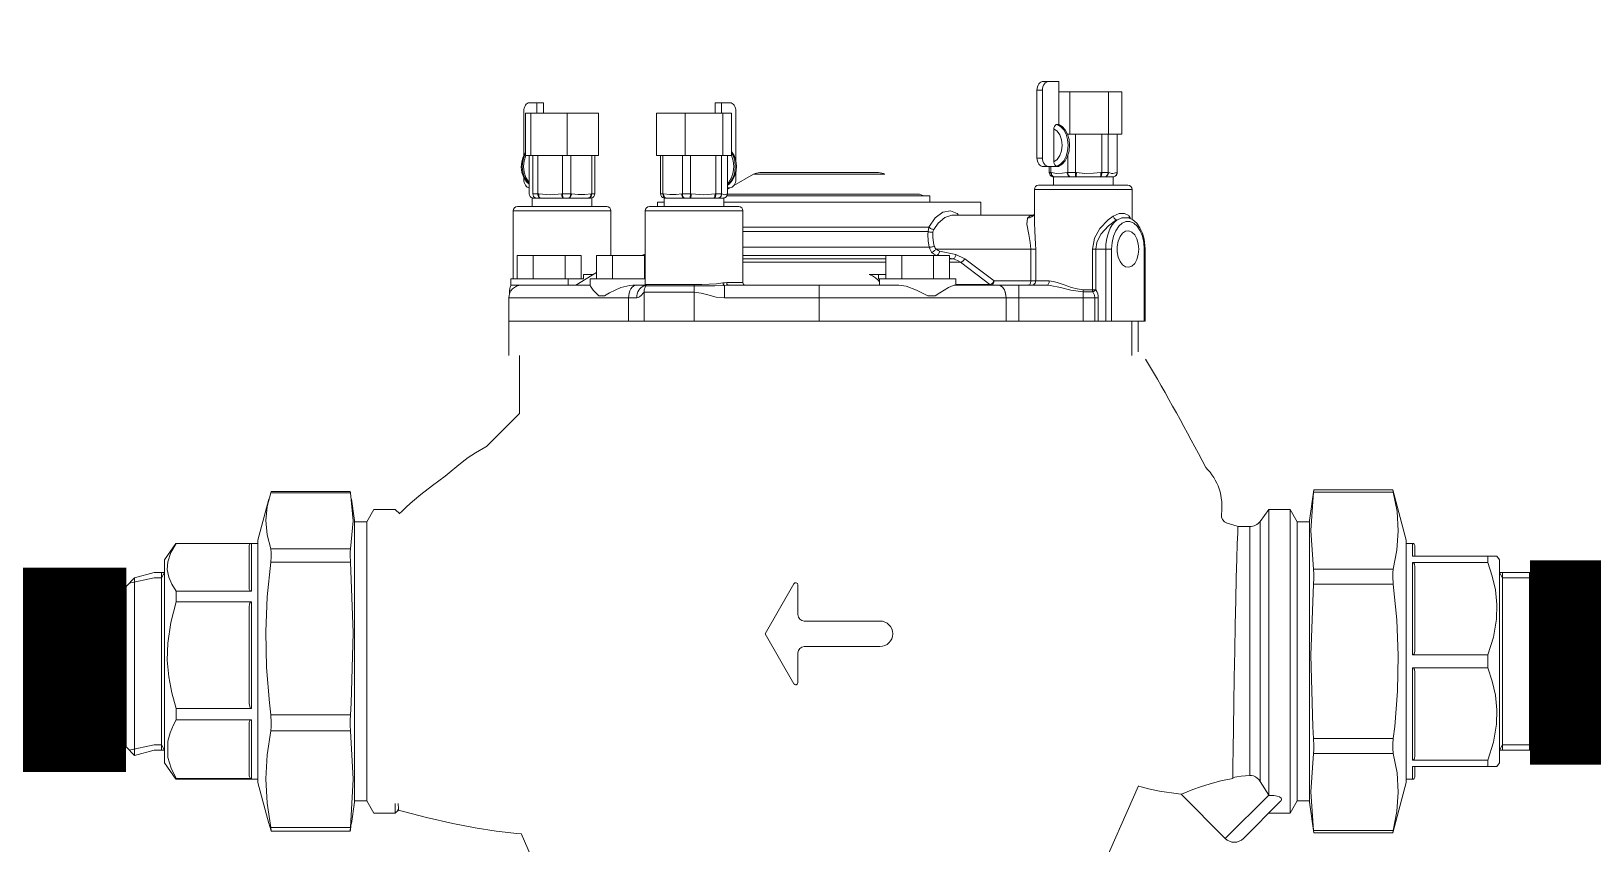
# Model space of a CAD drawing. Extents: x -6531732 to 89637, y -8915 to 32458.
# Drawn here: x 31211 to 31784, y 22751 to 23049 of the extents above; entities that cross this region are included whole.
import ezdxf

# ---------------------------------------------------------------- set-up
doc = ezdxf.new("R2010")
doc.units = 0
doc.linetypes.add('DASHED', pattern=[0.75, 0.5, -0.25])
doc.layers.add('SAN-MC-HIDRANT', color=1, linetype='HE_LINE', lineweight=25)
doc.layers.add('SAN-MC-VALVE', color=7, linetype='Continuous', lineweight=5)
doc.layers.add('SAN-MC-TEXT', color=7, linetype='Continuous')
doc.styles.get("Standard").update_dxf_attribs({"font": 'arial.ttf'})
doc.linetypes.add('HE_LINE', pattern='A,300,-250,["HE",Standard,S=0.5,R=0,X=-100.5,Y=-30.5],-100', length=650)
doc.dimstyles.get("Standard").update_dxf_attribs({"dimtxt": 0.18, "dimasz": 0.18, "dimexe": 0.18, "dimexo": 0.0625, "dimgap": 0.09, "dimtad": 0, "dimtih": 1, "dimtoh": 1, "dimdec": 4, "dimzin": 0, "dimdsep": 46, "dimtxsty": 'Standard', "dimcen": 0.09, "dimadec": 0, "dimazin": 0, "dimtfac": 1, "dimtdec": 4, "dimtofl": 0, "dimtmove": 0, "dimatfit": 3, "dimfxl": 1, "dimtolj": 1, "dimtzin": 0, "dimarcsym": 0})

# ---------------------------------------------------------------- blocks, each defined once
blk = doc.blocks.new('Debitmetru')
at = {"layer": 'SAN-MC-VALVE', "linetype": 'Continuous', "lineweight": 5}
for p, q in [((142219.96, -92687.88), (142219.96, -92662.92)), ((142221.96, -92662.92), (142219.96, -92662.92)), ((142221.96, -92662.92), (142221.96, -92687.88)), ((142222.35, -92659.8), (142224.35, -92659.8)), ((142224.35, -92659.8), (142227.94, -92659.8)), ((142227.94, -92659.8), (142227.94, -92675.56)), ((142227.94, -92663.59), (142231.99, -92663.59)), ((142231.99, -92663.59), (142246.19, -92663.59)), ((142231.99, -92663.59), (142231.99, -92679.19)), ((142246.19, -92663.59), (142246.19, -92679.19)), ((142246.19, -92663.59), (142251.13, -92663.59)), ((142251.13, -92663.59), (142251.13, -92679.19)), ((142031.77, -92670.72), (142031.77, -92687)), ((142033.68, -92667.6), (142036.55, -92667.6)), ((142039.01, -92667.6), (142036.55, -92667.6)), ((142036.55, -92667.6), (142036.55, -92671.39)), ((142039.01, -92671.39), (142039.01, -92667.6)), ((142104.21, -92667.6), (142101.93, -92667.6)), ((142101.93, -92667.6), (142101.93, -92671.39)), ((142107.41, -92667.6), (142104.21, -92667.6)), ((142104.21, -92671.39), (142104.21, -92667.6)), ((142109.53, -92689.19), (142109.53, -92670.72)), ((142032.43, -92671.39), (142032.43, -92686.99)), ((142032.43, -92671.39), (142034.38, -92671.39)), ((142034.38, -92671.39), (142047.72, -92671.39)), ((142034.38, -92671.39), (142034.38, -92686.99)), ((142047.72, -92671.39), (142059.11, -92671.39)), ((142047.72, -92671.39), (142047.72, -92686.99)), ((142059.11, -92671.39), (142059.11, -92686.99)), ((142080.4, -92671.39), (142080.4, -92686.99)), ((142080.4, -92671.39), (142090.94, -92671.39)), ((142090.94, -92671.39), (142104.72, -92671.39)), ((142090.94, -92671.39), (142090.94, -92686.99)), ((142104.72, -92671.39), (142104.72, -92686.99)), ((142104.72, -92671.39), (142107.96, -92671.39)), ((142107.96, -92671.39), (142107.96, -92686.99)), ((142227.94, -92675.56), (142227.34, -92675.56)), ((142226.14, -92689.24), (142226.14, -92677.16)), ((142231.23, -92679.19), (142231.99, -92679.19)), ((142231.99, -92679.19), (142246.19, -92679.19)), ((142234.11, -92693.23), (142234.11, -92679.19)), ((142243.73, -92679.19), (142243.73, -92693.23)), ((142246.05, -92693.23), (142246.05, -92679.19)), ((142246.19, -92679.19), (142251.13, -92679.19)), ((142249.4, -92679.19), (142249.4, -92693.23)), ((142032.43, -92686.99), (142034.38, -92686.99)), ((142033.73, -92701.03), (142033.73, -92686.99)), ((142034.38, -92686.99), (142047.72, -92686.99)), ((142035.06, -92686.99), (142035.06, -92701.03)), ((142036.91, -92701.03), (142036.91, -92686.99)), ((142045.95, -92686.99), (142045.95, -92701.03)), ((142047.72, -92686.99), (142059.11, -92686.99)), ((142048.95, -92701.03), (142048.95, -92686.99)), ((142056.67, -92686.99), (142056.67, -92701.03)), ((142057.81, -92701.03), (142057.81, -92686.99)), ((142080.4, -92686.99), (142090.94, -92686.99)), ((142081.89, -92686.99), (142081.89, -92701.03)), ((142082.77, -92701.03), (142082.77, -92686.99)), ((142089.92, -92686.99), (142089.92, -92701.03)), ((142090.94, -92686.99), (142104.72, -92686.99)), ((142092.86, -92701.03), (142092.86, -92686.99)), ((142102.21, -92686.99), (142102.21, -92701.03)), ((142104.27, -92701.03), (142104.27, -92686.99)), ((142104.72, -92686.99), (142107.96, -92686.99)), ((142106.47, -92686.99), (142106.47, -92701.03)), ((142219.96, -92687.88), (142221.96, -92687.88)), ((142231.27, -92687.11), (142231.27, -92693.23)), ((142116.02, -92693.85), (142108.82, -92698.01)), ((142109.53, -92695.68), (142109.53, -92692.89)), ((142116.02, -92693.85), (142164.22, -92693.85)), ((142118.36, -92693.23), (142161.88, -92693.23)), ((142224.35, -92691), (142222.35, -92691)), ((142224.35, -92691), (142227.94, -92691)), ((142224.48, -92691), (142224.48, -92693.23)), ((142224.48, -92693.23), (142225, -92693.23)), ((142225, -92693.23), (142225, -92691)), ((142225, -92693.23), (142225.21, -92693.23)), ((142227.34, -92690.84), (142227.94, -92690.84)), ((142227.94, -92690.84), (142227.94, -92691)), ((142231.06, -92693.23), (142231.27, -92693.23)), ((142231.27, -92693.23), (142234.11, -92693.23)), ((142234.11, -92693.23), (142234.43, -92693.23)), ((142243.41, -92693.23), (142243.73, -92693.23)), ((142243.73, -92693.23), (142246.05, -92693.23)), ((142246.05, -92693.23), (142246.16, -92693.23)), ((142249.29, -92693.23), (142249.4, -92693.23)), ((142031.77, -92695.07), (142031.77, -92695.68)), ((142033.68, -92698.8), (142033.73, -92698.8)), ((142107.41, -92698.8), (142106.47, -92698.8)), ((142107.46, -92698.8), (142106.47, -92699.37)), ((142219, -92699.47), (142219, -92710.5)), ((142254.88, -92699.47), (142219, -92699.47)), ((142220.56, -92697.91), (142253.32, -92697.91)), ((142226.02, -92694.79), (142226.02, -92697.91)), ((142226.05, -92694.79), (142226.4, -92694.79)), ((142226.4, -92694.79), (142232.26, -92694.79)), ((142232.26, -92694.79), (142234.16, -92694.79)), ((142234.16, -92694.79), (142243.14, -92694.79)), ((142243.14, -92694.79), (142244.7, -92694.79)), ((142244.7, -92694.79), (142247.86, -92694.79)), ((142247.86, -92697.91), (142247.86, -92694.79)), ((142254.88, -92710.45), (142254.88, -92699.47)), ((142033.73, -92701.03), (142033.78, -92701.03)), ((142034.85, -92702.59), (142036.56, -92702.59)), ((142034.85, -92702.59), (142034.85, -92705.71)), ((142035.01, -92701.03), (142035.06, -92701.03)), ((142035.06, -92701.03), (142036.91, -92701.03)), ((142036.56, -92702.59), (142037.8, -92702.59)), ((142036.91, -92701.03), (142037.21, -92701.03)), ((142037.8, -92702.59), (142046.24, -92702.59)), ((142045.65, -92701.03), (142045.95, -92701.03)), ((142045.95, -92701.03), (142048.95, -92701.03)), ((142046.24, -92702.59), (142048.25, -92702.59)), ((142048.25, -92702.59), (142055.45, -92702.59)), ((142048.95, -92701.03), (142049.21, -92701.03)), ((142055.45, -92702.59), (142056.22, -92702.59)), ((142056.41, -92701.03), (142056.67, -92701.03)), ((142056.67, -92701.03), (142057.81, -92701.03)), ((142056.69, -92705.71), (142056.69, -92702.59)), ((142080.84, -92704.15), (142083.26, -92704.15)), ((142080.84, -92704.15), (142080.84, -92705.71)), ((142081.89, -92701.03), (142082.77, -92701.03)), ((142082.77, -92701.03), (142083.01, -92701.03)), ((142083.26, -92702.59), (142083.26, -92705.71)), ((142083.48, -92702.59), (142084.08, -92702.59)), ((142084.08, -92702.59), (142090.74, -92702.59)), ((142089.68, -92701.03), (142089.92, -92701.03)), ((142089.92, -92701.03), (142092.86, -92701.03)), ((142090.74, -92702.59), (142092.72, -92702.59)), ((142092.72, -92702.59), (142101.44, -92702.59)), ((142092.86, -92701.03), (142093.18, -92701.03)), ((142101.44, -92702.59), (142102.82, -92702.59)), ((142101.89, -92701.03), (142102.21, -92701.03)), ((142102.21, -92701.03), (142104.27, -92701.03)), ((142102.82, -92702.59), (142105.1, -92702.59)), ((142104.27, -92701.03), (142104.34, -92701.03)), ((142105.1, -92705.71), (142105.1, -92702.59)), ((142105.1, -92704.15), (142199.4, -92704.15)), ((142106.19, -92701.18), (142176.91, -92701.18)), ((142106.2, -92701.81), (142180.68, -92701.81)), ((142106.39, -92701.03), (142106.47, -92701.03)), ((142180.68, -92704.15), (142180.68, -92701.81)), ((142199.4, -92708.83), (142199.4, -92704.15)), ((142063.71, -92707.27), (142027.83, -92707.27)), ((142027.83, -92707.27), (142027.83, -92732.23)), ((142029.39, -92705.71), (142062.15, -92705.71)), ((142063.71, -92723.65), (142063.71, -92707.27)), ((142112.12, -92707.27), (142076.24, -92707.27)), ((142076.24, -92707.27), (142076.24, -92734.19)), ((142077.8, -92705.71), (142110.56, -92705.71)), ((142112.12, -92733.63), (142112.12, -92707.27)), ((142218.87, -92708.83), (142189.08, -92708.83)), ((142112.12, -92713.25), (142180.33, -92713.25)), ((142112.12, -92714.85), (142180.05, -92714.85)), ((142180.05, -92714.85), (142180.33, -92713.25)), ((142112.12, -92720.61), (142180.42, -92720.61)), ((142182.94, -92721.31), (142217.68, -92721.31)), ((142184.24, -92722.08), (142190.24, -92723.35)), ((142219.49, -92721.31), (142217.68, -92721.31)), ((142217.68, -92733.01), (142217.68, -92721.31)), ((142219.49, -92721.31), (142219.49, -92733.01)), ((142240.37, -92736.22), (142240.37, -92721.31)), ((142241.59, -92721.31), (142240.37, -92721.31)), ((142241.59, -92721.31), (142241.59, -92736.22)), ((142241.59, -92721.31), (142245.16, -92721.31)), ((142245.16, -92747.83), (142245.16, -92721.31)), ((142247.34, -92721.31), (142245.16, -92721.31)), ((142247.34, -92747.83), (142247.34, -92721.31)), ((142259.3, -92747.83), (142259.3, -92721.31)), ((142259.6, -92721.31), (142259.3, -92721.31)), ((142259.6, -92747.83), (142259.6, -92721.31)), ((142029.35, -92723.65), (142029.35, -92732.23)), ((142029.35, -92723.65), (142035.21, -92723.65)), ((142035.21, -92723.65), (142046.91, -92723.65)), ((142035.21, -92723.65), (142035.21, -92732.23)), ((142046.91, -92723.65), (142046.91, -92732.23)), ((142046.91, -92723.65), (142052.77, -92723.65)), ((142052.77, -92723.65), (142052.77, -92732.23)), ((142058.43, -92723.65), (142064.28, -92723.65)), ((142058.43, -92723.65), (142058.43, -92732.23)), ((142064.28, -92723.65), (142064.28, -92732.23)), ((142064.28, -92723.65), (142075.99, -92723.65)), ((142074.88, -92723.62), (142074.71, -92723.65)), ((142074.88, -92723.62), (142076.24, -92723.62)), ((142075.99, -92723.65), (142075.99, -92732.23)), ((142075.99, -92723.65), (142076.24, -92723.65)), ((142112.12, -92723.62), (142183.15, -92723.62)), ((142112.12, -92724.89), (142164.51, -92724.89)), ((142112.12, -92726.17), (142164.51, -92726.17)), ((142164.51, -92723.65), (142170.36, -92723.65)), ((142164.51, -92723.65), (142164.51, -92732.23)), ((142170.36, -92723.65), (142170.36, -92732.23)), ((142170.36, -92723.65), (142182.07, -92723.65)), ((142182.07, -92723.65), (142187.93, -92723.65)), ((142182.07, -92723.65), (142182.07, -92732.23)), ((142183.29, -92723.65), (142183.15, -92723.62)), ((142187.93, -92723.65), (142187.93, -92732.23)), ((142189.14, -92724.89), (142187.93, -92724.63)), ((142187.93, -92724.89), (142189.14, -92724.89)), ((142187.93, -92726.17), (142191.97, -92726.17)), ((142190.24, -92723.35), (142193.45, -92724.85)), ((142193.45, -92724.85), (142204.2, -92733.01)), ((142048.02, -92732.23), (142027.02, -92732.23)), ((142027.02, -92732.23), (142027.02, -92734.57)), ((142048.02, -92734.57), (142048.02, -92732.23)), ((142053.69, -92732.23), (142048.02, -92732.23)), ((142058.43, -92729.85), (142050.88, -92734.57)), ((142053.69, -92730.67), (142057.12, -92730.67)), ((142053.69, -92732.23), (142053.69, -92730.67)), ((142075.99, -92732.23), (142056.1, -92732.23)), ((142056.1, -92732.23), (142056.1, -92734.75)), ((142106.17, -92733.63), (142112.12, -92733.63)), ((142158.43, -92730.67), (142161.83, -92730.67)), ((142164.51, -92730.67), (142161.83, -92730.67)), ((142161.83, -92730.67), (142161.83, -92732.23)), ((142162.18, -92732.23), (142161.83, -92732.23)), ((142190.26, -92732.23), (142162.18, -92732.23)), ((142162.18, -92732.23), (142162.18, -92734.57)), ((142190.26, -92734.57), (142190.26, -92732.23)), ((142204.2, -92733.01), (142217.68, -92733.01)), ((142217.68, -92733.01), (142219.49, -92733.01)), ((142219.49, -92733.01), (142224.49, -92733.01)), ((142026.24, -92739.25), (142070.16, -92739.25)), ((142026.24, -92739.25), (142026.24, -92747.83)), ((142030.92, -92734.57), (142027.02, -92734.57)), ((142030.92, -92734.57), (142056.17, -92734.57)), ((142059.32, -92738.47), (142061.38, -92738.47)), ((142073.17, -92739.25), (142070.16, -92739.25)), ((142070.16, -92739.25), (142070.16, -92747.83)), ((142071.76, -92734.57), (142073.04, -92734.57)), ((142073.04, -92734.57), (142076.24, -92734.57)), ((142075.85, -92737.15), (142075.85, -92747.83)), ((142094.18, -92737.15), (142075.85, -92737.15)), ((142094.18, -92734.77), (142076.49, -92734.77)), ((142076.62, -92734.3), (142094.18, -92734.3)), ((142094.18, -92734.77), (142094.18, -92734.3)), ((142094.18, -92737.15), (142094.18, -92734.77)), ((142094.18, -92737.15), (142094.18, -92747.83)), ((142105.35, -92739.25), (142105.35, -92734.67)), ((142140.12, -92739.25), (142105.35, -92739.25)), ((142106.8, -92734.57), (142140.12, -92734.57)), ((142140.12, -92734.57), (142169.21, -92734.57)), ((142140.12, -92734.57), (142140.12, -92739.25)), ((142140.12, -92739.25), (142208.62, -92739.25)), ((142140.12, -92739.25), (142140.12, -92747.83)), ((142179.92, -92738.47), (142182.62, -92738.47)), ((142189.6, -92734.57), (142205.8, -92734.57)), ((142190.26, -92734.33), (142202.71, -92734.33)), ((142205.8, -92734.57), (142213.35, -92734.57)), ((142205.8, -92734.57), (142205.8, -92734.57)), ((142213.35, -92739.25), (142208.62, -92739.25)), ((142208.62, -92739.25), (142208.62, -92747.83)), ((142208.62, -92747.83), (142208.62, -92739.25)), ((142213.35, -92734.57), (142223.41, -92734.57)), ((142213.35, -92739.25), (142213.35, -92734.57)), ((142236.94, -92739.25), (142213.35, -92739.25)), ((142213.35, -92739.25), (142213.35, -92747.83)), ((142236.94, -92736.22), (142240.37, -92736.22)), ((142236.94, -92736.98), (142236.94, -92736.22)), ((142236.94, -92739.25), (142236.94, -92736.98)), ((142240.41, -92736.98), (142236.94, -92736.98)), ((142241.17, -92739.25), (142236.94, -92739.25)), ((142236.94, -92739.25), (142236.94, -92747.83)), ((142241.59, -92736.22), (142240.37, -92736.22)), ((142241.17, -92747.83), (142241.17, -92739.25)), ((142242.44, -92739.25), (142241.17, -92739.25)), ((142242.44, -92739.25), (142242.44, -92747.83)), ((142026.24, -92747.83), (142026.24, -92760.31)), ((142026.24, -92747.83), (142070.16, -92747.83)), ((142026.24, -92747.83), (142070.16, -92747.83)), ((142070.16, -92747.83), (142075.85, -92747.83)), ((142075.85, -92747.83), (142070.16, -92747.83)), ((142075.85, -92747.83), (142094.18, -92747.83)), ((142094.18, -92747.83), (142075.85, -92747.83)), ((142094.18, -92747.83), (142140.12, -92747.83)), ((142140.12, -92747.83), (142094.18, -92747.83)), ((142140.12, -92747.83), (142206.77, -92747.83)), ((142140.12, -92747.83), (142208.62, -92747.83)), ((142206.77, -92747.83), (142215.9, -92747.83)), ((142215.9, -92747.83), (142236.09, -92747.83)), ((142236.09, -92747.83), (142236.94, -92747.83)), ((142241.17, -92747.83), (142236.94, -92747.83)), ((142242.44, -92747.83), (142241.17, -92747.83)), ((142242.44, -92747.83), (142245.16, -92747.83)), ((142245.16, -92747.83), (142247.34, -92747.83)), ((142247.34, -92747.83), (142259.3, -92747.83)), ((142254.8, -92747.83), (142254.8, -92760.31)), ((142257.12, -92747.83), (142257.12, -92759.05)), ((142259.3, -92747.83), (142259.6, -92747.83)), ((142030.14, -92760.31), (142030.14, -92781.72)), ((142030.14, -92781.72), (142018.03, -92793.83)), ((141938.22, -92813.15), (141934.2, -92828.17)), ((141968.21, -92810.72), (141938.96, -92810.72)), ((141968.12, -92810.29), (141939.14, -92810.29)), ((141969.7, -92820.95), (141968.6, -92813.15)), ((142321.49, -92809.64), (142319.9, -92820.95)), ((142350.64, -92810.48), (142321.39, -92810.48)), ((142350.46, -92809.64), (142321.48, -92809.64)), ((142355.4, -92828.17), (142350.44, -92809.64)), ((141976.79, -92816.86), (141974.18, -92821.37)), ((141984.59, -92816.86), (141976.79, -92816.86)), ((141986.3, -92818.47), (141984.59, -92816.86)), ((142305.01, -92816.86), (142301.77, -92821.27)), ((142305.01, -92921.85), (142305.01, -92816.86)), ((142312.81, -92816.86), (142305.01, -92816.86)), ((142315.42, -92821.37), (142312.81, -92816.86)), ((142312.81, -92872.63), (142312.81, -92816.86)), ((141969.7, -92924.31), (141969.7, -92820.95)), ((141974.18, -92821.37), (141969.7, -92821.37)), ((141974.18, -92821.37), (141974.18, -92923.88)), ((142289.68, -92822), (142289.72, -92821.96)), ((142298, -92823.17), (142293.67, -92823.17)), ((142293.67, -92823.25), (142293.67, -92823.23)), ((142298, -92914.54), (142298, -92823.17)), ((142301.77, -92916.69), (142301.77, -92821.27)), ((142315.42, -92872.63), (142315.42, -92821.37)), ((142319.9, -92821.37), (142315.42, -92821.37)), ((142319.9, -92820.95), (142319.9, -92872.63)), ((141904.19, -92829.41), (141900.04, -92835.34)), ((141904.25, -92829.34), (141931.86, -92829.34)), ((141931.08, -92846.11), (141931.08, -92830.14)), ((141931.86, -92829.34), (141931.86, -92846.91)), ((141934.2, -92829.34), (141931.86, -92829.34)), ((141934.2, -92865.92), (141934.2, -92828.17)), ((141938.96, -92831.35), (141968.21, -92831.35)), ((142355.4, -92828.17), (142355.4, -92917.09)), ((142357.74, -92829.34), (142355.4, -92829.34)), ((142357.74, -92834.02), (142357.74, -92829.34)), ((142358.52, -92830.12), (142358.52, -92834.02)), ((141900.04, -92835.34), (141900.04, -92852.14)), ((141968.21, -92836.22), (141938.96, -92836.22)), ((142385.35, -92834.02), (142357.74, -92834.02)), ((142357.74, -92836.37), (142385.35, -92836.37)), ((142357.74, -92870.28), (142357.74, -92836.37)), ((142385.35, -92836.37), (142385.35, -92834.02)), ((142385.35, -92834.02), (142388.63, -92834.02)), ((142389.56, -92835.34), (142388.63, -92834.02)), ((142389.56, -92872.63), (142389.56, -92835.34)), ((141889.03, -92841.98), (141885.91, -92845.1)), ((141887.08, -92843.93), (141896.14, -92841.97)), ((141889.03, -92841.98), (141896.14, -92840.02)), ((141889.03, -92841.98), (141889.03, -92907.18)), ((141896.14, -92840.02), (141900.04, -92840.02)), ((141896.14, -92841.97), (141898.92, -92841.97)), ((141898.92, -92840.02), (141898.92, -92905.23)), ((141900.04, -92840.02), (141898.92, -92841.97)), ((142321.39, -92838.85), (142350.64, -92838.85)), ((142358.52, -92837.92), (142358.52, -92868.72)), ((142393.46, -92840.02), (142389.56, -92840.02)), ((142390.68, -92841.97), (142389.56, -92840.02)), ((142390.68, -92905.23), (142390.68, -92840.02)), ((142393.46, -92841.97), (142390.68, -92841.97)), ((142400.57, -92840.02), (142393.46, -92840.02)), ((142402.52, -92841.97), (142393.46, -92841.97)), ((142400.57, -92905.23), (142400.57, -92840.02)), ((142403.69, -92843.14), (142400.57, -92840.02)), ((141885.91, -92904.06), (141885.91, -92845.1)), ((141931.86, -92846.91), (141904.25, -92846.91)), ((141904.25, -92846.91), (141904.25, -92850.84)), ((142120.24, -92862.51), (142130.82, -92844.18)), ((142132.28, -92844.57), (142132.28, -92855.49)), ((142350.64, -92844.25), (142321.39, -92844.25)), ((142403.69, -92843.14), (142403.69, -92902.11)), ((141900.04, -92852.14), (141900.04, -92909.91)), ((141904.25, -92850.84), (141931.86, -92850.84)), ((141931.08, -92888.14), (141931.08, -92852.63)), ((141931.86, -92850.84), (141931.86, -92889.93)), ((142134.62, -92857.83), (142162.36, -92857.83)), ((142130.82, -92880.84), (142120.24, -92862.51)), ((141934.2, -92917.09), (141934.2, -92865.92)), ((142132.28, -92869.53), (142132.28, -92880.45)), ((142162.36, -92867.19), (142134.62, -92867.19)), ((142385.35, -92870.28), (142357.74, -92870.28)), ((142385.35, -92874.98), (142385.35, -92870.28)), ((142312.81, -92928.4), (142312.81, -92872.63)), ((142315.42, -92923.88), (142315.42, -92872.63)), ((142319.9, -92872.63), (142319.9, -92924.31)), ((142357.74, -92874.98), (142385.35, -92874.98)), ((142357.74, -92908.89), (142357.74, -92874.98)), ((142358.52, -92876.53), (142358.52, -92907.33)), ((142389.56, -92909.91), (142389.56, -92872.63)), ((141931.86, -92889.93), (141904.25, -92889.93)), ((141904.25, -92889.93), (141904.25, -92894.13)), ((141904.25, -92894.13), (141931.86, -92894.13)), ((141931.86, -92894.13), (141931.86, -92915.64)), ((141938.96, -92892.31), (141968.21, -92892.31)), ((141931.08, -92914.66), (141931.08, -92895.11)), ((141968.21, -92898.13), (141938.96, -92898.13)), ((141885.91, -92904.06), (141889.03, -92907.18)), ((141887.08, -92905.23), (141896.14, -92903.28)), ((141889.03, -92907.18), (141896.14, -92905.23)), ((141896.14, -92903.28), (141898.92, -92903.28)), ((141896.14, -92905.23), (141900.04, -92905.23)), ((141900.04, -92905.23), (141898.92, -92903.28)), ((142321.39, -92901), (142350.64, -92901)), ((142390.68, -92903.28), (142389.56, -92905.23)), ((142393.46, -92905.23), (142389.56, -92905.23)), ((142393.46, -92903.28), (142390.68, -92903.28)), ((142402.52, -92903.28), (142393.46, -92903.28)), ((142400.57, -92905.23), (142393.46, -92905.23)), ((142400.57, -92905.23), (142403.69, -92902.11)), ((141900.04, -92909.91), (141904.19, -92915.84)), ((142350.64, -92906.4), (142321.39, -92906.4)), ((142385.35, -92908.89), (142357.74, -92908.89)), ((142357.74, -92911.24), (142385.35, -92911.24)), ((142357.74, -92915.92), (142357.74, -92911.24)), ((142358.52, -92911.24), (142358.52, -92915.14)), ((142385.35, -92911.24), (142385.35, -92908.89)), ((142385.35, -92911.24), (142388.63, -92911.24)), ((142388.63, -92911.24), (142389.56, -92909.91)), ((141931.86, -92915.64), (141904.25, -92915.64)), ((141904.25, -92915.64), (141904.25, -92915.92)), ((141904.25, -92915.92), (141931.86, -92915.92)), ((141931.86, -92915.92), (141934.2, -92915.92)), ((141934.2, -92917.09), (141938.22, -92932.1)), ((142291.78, -92915.27), (142291.77, -92915.69)), ((142304.95, -92921.76), (142301.77, -92916.69)), ((142350.44, -92935.61), (142355.4, -92917.09)), ((142355.4, -92915.92), (142357.74, -92915.92)), ((142257.18, -92918.28), (142241.21, -92954.57)), ((142272.79, -92921.43), (142289.03, -92937.68)), ((142289.03, -92937.68), (142304.95, -92921.76)), ((142304.95, -92921.76), (142305.01, -92921.85)), ((141968.6, -92932.1), (141969.7, -92924.31)), ((141969.7, -92923.88), (141974.18, -92923.88)), ((141974.18, -92923.88), (141976.79, -92928.4)), ((141976.79, -92928.4), (141984.59, -92928.4)), ((141984.59, -92928.4), (141984.59, -92924.83)), ((141984.59, -92928.4), (141985.88, -92927.19)), ((142309.33, -92924), (142295.65, -92937.68)), ((142305.01, -92928.4), (142305.01, -92928.32)), ((142305.01, -92928.4), (142312.81, -92928.4)), ((142312.81, -92928.4), (142315.42, -92923.88)), ((142315.42, -92923.88), (142319.9, -92923.88)), ((142319.9, -92924.31), (142321.49, -92935.61)), ((141938.96, -92934.53), (141938.31, -92932.07)), ((141938.96, -92933.59), (141968.21, -92933.59)), ((141968.44, -92932.08), (141968.21, -92934.53)), ((141939.14, -92934.96), (141968.12, -92934.96)), ((142030.81, -92935.88), (142039.03, -92954.57)), ((142321.39, -92934.77), (142350.64, -92934.77)), ((142321.48, -92935.61), (142350.46, -92935.61))]:
    blk.add_line(p, q, dxfattribs=at)
at = {"layer": 'SAN-MC-VALVE', "linetype": 'Continuous', "lineweight": 5, "flags": 128}
for points in [[(142219.96, -92662.92), (142220, -92662.31), (142220.14, -92661.73), (142220.36, -92661.19), (142220.66, -92660.71), (142221.02, -92660.33), (142221.43, -92660.04), (142221.88, -92659.86), (142222.35, -92659.8)], [(142224.35, -92659.8), (142223.88, -92659.86), (142223.43, -92660.04), (142223.02, -92660.33), (142222.66, -92660.71), (142222.36, -92661.19), (142222.14, -92661.73), (142222, -92662.31), (142221.96, -92662.92)], [(142033.68, -92667.6), (142033.31, -92667.66), (142032.95, -92667.84), (142032.62, -92668.13), (142032.33, -92668.51), (142032.09, -92668.99), (142031.91, -92669.53), (142031.8, -92670.11), (142031.77, -92670.72)], [(142109.53, -92670.72), (142109.49, -92670.11), (142109.37, -92669.53), (142109.18, -92668.99), (142108.91, -92668.51), (142108.59, -92668.13), (142108.22, -92667.84), (142107.82, -92667.66), (142107.41, -92667.6)], [(142226.14, -92677.16), (142226.17, -92676.82), (142226.33, -92676.3), (142226.61, -92675.89), (142226.96, -92675.64), (142227.34, -92675.56)], [(142227.34, -92675.56), (142228.63, -92676.26), (142229.75, -92677.49), (142230.61, -92679.14), (142231.16, -92681.09), (142231.35, -92683.2), (142231.16, -92685.31), (142230.61, -92687.26), (142229.75, -92688.91), (142228.63, -92690.14), (142227.34, -92690.84)], [(142227.94, -92690.84), (142229.23, -92690.14), (142230.35, -92688.91), (142231.21, -92687.26), (142231.76, -92685.31), (142231.94, -92683.2), (142231.76, -92681.09), (142231.21, -92679.14), (142230.35, -92677.49), (142229.23, -92676.26), (142227.94, -92675.56)], [(142226.14, -92689.24), (142227.35, -92688.41), (142228.31, -92687.02), (142228.93, -92685.22), (142229.15, -92683.2), (142228.93, -92681.18), (142228.31, -92679.38), (142227.35, -92677.99), (142226.14, -92677.16)], [(142032.43, -92685.84), (142031.53, -92687.41), (142030.98, -92689.24), (142030.81, -92691.2), (142031.06, -92693.16), (142031.72, -92694.99), (142032.75, -92696.57), (142033.73, -92697.46)], [(142032.43, -92686.22), (142032.04, -92686.94), (142031.37, -92688.89), (142031.14, -92691), (142031.37, -92693.11), (142032.04, -92695.06), (142033.1, -92696.71), (142033.73, -92697.36)], [(142033.73, -92696.88), (142033.58, -92696.71), (142032.52, -92695.06), (142031.84, -92693.11), (142031.62, -92691), (142031.84, -92688.89), (142032.49, -92686.99)], [(142106.47, -92697.84), (142107.09, -92697.43), (142108.21, -92696.17), (142109.06, -92694.57), (142109.58, -92692.73), (142109.73, -92690.77), (142109.49, -92688.82), (142108.87, -92686.99), (142107.96, -92685.52)], [(142106.47, -92697.75), (142107.49, -92696.71), (142108.48, -92695.06), (142109.1, -92693.11), (142109.31, -92691), (142109.1, -92688.89), (142108.48, -92686.94), (142107.96, -92685.96)], [(142107.96, -92686.97), (142108.57, -92688.89), (142108.78, -92691), (142108.57, -92693.11), (142107.94, -92695.06), (142106.96, -92696.71), (142106.47, -92697.27)], [(142222.35, -92691), (142221.88, -92690.94), (142221.43, -92690.76), (142221.02, -92690.47), (142220.66, -92690.09), (142220.36, -92689.61), (142220.14, -92689.07), (142220, -92688.49), (142219.96, -92687.88)], [(142221.96, -92687.88), (142222, -92688.49), (142222.14, -92689.07), (142222.36, -92689.61), (142222.66, -92690.09), (142223.02, -92690.47), (142223.43, -92690.76), (142223.88, -92690.94), (142224.35, -92691)], [(142224.48, -92693.23), (142224.56, -92693.73), (142224.81, -92694.19), (142225.19, -92694.53), (142225.68, -92694.74), (142226.04, -92694.79), (142226.05, -92694.79)], [(142225, -92693.23), (142225.07, -92693.73), (142225.29, -92694.19), (142225.63, -92694.53), (142226.07, -92694.74), (142226.39, -92694.79), (142226.4, -92694.79)], [(142226.4, -92694.79), (142226.17, -92694.76), (142225.95, -92694.67), (142225.74, -92694.52), (142225.56, -92694.33), (142225.41, -92694.09), (142225.3, -92693.82), (142225.23, -92693.53), (142225.21, -92693.23)], [(142225.21, -92693.23), (142227.21, -92693.51), (142229.25, -92693.47), (142231.06, -92693.23)], [(142227.34, -92690.84), (142227.17, -92690.83), (142226.8, -92690.67), (142226.48, -92690.36), (142226.26, -92689.93), (142226.15, -92689.41), (142226.14, -92689.24)], [(142232.26, -92694.79), (142232.02, -92694.76), (142231.8, -92694.67), (142231.59, -92694.52), (142231.41, -92694.33), (142231.26, -92694.09), (142231.15, -92693.82), (142231.08, -92693.53), (142231.06, -92693.23)], [(142232.26, -92694.79), (142232.25, -92694.79), (142232.02, -92694.74), (142231.72, -92694.53), (142231.48, -92694.19), (142231.32, -92693.73), (142231.27, -92693.23)], [(142234.16, -92694.79), (142234.16, -92694.79), (142234.15, -92694.74), (142234.13, -92694.53), (142234.12, -92694.19), (142234.11, -92693.73), (142234.11, -92693.23)], [(142234.16, -92694.79), (142234.21, -92694.76), (142234.26, -92694.67), (142234.31, -92694.52), (142234.35, -92694.33), (142234.39, -92694.09), (142234.41, -92693.82), (142234.43, -92693.53), (142234.43, -92693.23)], [(142234.43, -92693.23), (142237.5, -92693.51), (142240.63, -92693.47), (142243.41, -92693.23)], [(142243.14, -92694.79), (142243.19, -92694.76), (142243.24, -92694.67), (142243.29, -92694.52), (142243.33, -92694.33), (142243.36, -92694.09), (142243.39, -92693.82), (142243.4, -92693.53), (142243.41, -92693.23)], [(142243.14, -92694.79), (142243.15, -92694.79), (142243.28, -92694.74), (142243.47, -92694.53), (142243.61, -92694.19), (142243.7, -92693.73), (142243.73, -92693.23)], [(142244.7, -92694.79), (142244.98, -92694.76), (142245.26, -92694.67), (142245.51, -92694.52), (142245.73, -92694.33), (142245.91, -92694.09), (142246.05, -92693.82), (142246.13, -92693.53), (142246.16, -92693.23)], [(142244.7, -92694.79), (142244.71, -92694.79), (142245.02, -92694.74), (142245.43, -92694.53), (142245.76, -92694.19), (142245.97, -92693.73), (142246.05, -92693.23)], [(142246.16, -92693.23), (142246.7, -92693.33), (142247.23, -92693.51), (142247.77, -92693.58), (142248.32, -92693.47), (142248.8, -92693.31), (142249.29, -92693.23)], [(142247.82, -92694.79), (142248.11, -92694.76), (142248.39, -92694.67), (142248.64, -92694.52), (142248.86, -92694.33), (142249.04, -92694.09), (142249.18, -92693.82), (142249.26, -92693.53), (142249.29, -92693.23)], [(142247.82, -92694.79), (142247.84, -92694.79), (142248.2, -92694.74), (142248.69, -92694.53), (142249.07, -92694.19), (142249.32, -92693.73), (142249.4, -92693.23)], [(142031.77, -92695.68), (142031.8, -92696.29), (142031.91, -92696.87), (142032.09, -92697.41), (142032.33, -92697.89), (142032.62, -92698.27), (142032.95, -92698.56), (142033.31, -92698.74), (142033.68, -92698.8)], [(142107.41, -92698.8), (142107.82, -92698.74), (142108.22, -92698.56), (142108.59, -92698.27), (142108.91, -92697.89), (142109.18, -92697.41), (142109.37, -92696.87), (142109.49, -92696.29), (142109.53, -92695.68)], [(142034.89, -92702.52), (142034.45, -92702.33), (142034.07, -92701.99), (142033.82, -92701.53), (142033.73, -92701.03)], [(142036.56, -92702.59), (142036.54, -92702.59), (142036.2, -92702.54), (142035.74, -92702.33), (142035.37, -92701.99), (142035.14, -92701.53), (142035.06, -92701.03)], [(142037.8, -92702.59), (142037.79, -92702.59), (142037.58, -92702.54), (142037.31, -92702.33), (142037.09, -92701.99), (142036.95, -92701.53), (142036.91, -92701.03)], [(142037.21, -92701.03), (142038.66, -92701.13), (142040.1, -92701.31), (142041.56, -92701.38), (142043.04, -92701.27), (142044.34, -92701.11), (142045.65, -92701.03)], [(142037.8, -92702.59), (142037.69, -92702.56), (142037.58, -92702.47), (142037.47, -92702.32), (142037.38, -92702.13), (142037.31, -92701.89), (142037.26, -92701.62), (142037.22, -92701.33), (142037.21, -92701.03)], [(142046.24, -92702.59), (142046.12, -92702.56), (142046.01, -92702.47), (142045.91, -92702.32), (142045.82, -92702.13), (142045.75, -92701.89), (142045.69, -92701.62), (142045.66, -92701.33), (142045.65, -92701.03)], [(142046.24, -92702.59), (142046.24, -92702.59), (142046.17, -92702.54), (142046.09, -92702.33), (142046.02, -92701.99), (142045.97, -92701.53), (142045.95, -92701.03)], [(142049.21, -92701.03), (142049.19, -92701.33), (142049.13, -92701.62), (142049.05, -92701.89), (142048.93, -92702.13), (142048.78, -92702.32), (142048.62, -92702.47), (142048.44, -92702.56), (142048.25, -92702.59)], [(142048.25, -92702.59), (142048.26, -92702.59), (142048.42, -92702.54), (142048.63, -92702.33), (142048.8, -92701.99), (142048.91, -92701.53), (142048.95, -92701.03)], [(142049.21, -92701.03), (142051.67, -92701.31), (142054.18, -92701.27), (142056.41, -92701.03)], [(142056.41, -92701.03), (142056.39, -92701.33), (142056.34, -92701.62), (142056.25, -92701.89), (142056.13, -92702.13), (142055.98, -92702.32), (142055.82, -92702.47), (142055.64, -92702.56), (142055.45, -92702.59)], [(142056.67, -92701.03), (142056.6, -92701.53), (142056.41, -92701.99), (142056.12, -92702.33), (142055.75, -92702.54), (142055.47, -92702.59), (142055.45, -92702.59)], [(142057.81, -92701.03), (142057.72, -92701.53), (142057.48, -92701.99), (142057.09, -92702.33), (142056.6, -92702.54), (142056.24, -92702.59), (142056.22, -92702.59)], [(142083.48, -92702.59), (142083.47, -92702.59), (142083.1, -92702.54), (142082.61, -92702.33), (142082.23, -92701.99), (142081.98, -92701.53), (142081.89, -92701.03)], [(142084.08, -92702.59), (142084.07, -92702.59), (142083.76, -92702.54), (142083.36, -92702.33), (142083.05, -92701.99), (142082.84, -92701.53), (142082.77, -92701.03)], [(142083.01, -92701.03), (142083.03, -92701.33), (142083.09, -92701.62), (142083.19, -92701.89), (142083.33, -92702.13), (142083.49, -92702.32), (142083.67, -92702.47), (142083.87, -92702.56), (142084.08, -92702.59)], [(142083.01, -92701.03), (142085.3, -92701.31), (142087.62, -92701.27), (142089.68, -92701.03)], [(142089.68, -92701.03), (142089.7, -92701.33), (142089.76, -92701.62), (142089.86, -92701.89), (142089.99, -92702.13), (142090.15, -92702.32), (142090.34, -92702.47), (142090.54, -92702.56), (142090.74, -92702.59)], [(142089.92, -92701.03), (142089.97, -92701.53), (142090.1, -92701.99), (142090.3, -92702.33), (142090.55, -92702.54), (142090.74, -92702.59), (142090.74, -92702.59)], [(142093.18, -92701.03), (142093.17, -92701.33), (142093.14, -92701.62), (142093.1, -92701.89), (142093.04, -92702.13), (142092.98, -92702.32), (142092.9, -92702.47), (142092.81, -92702.56), (142092.72, -92702.59)], [(142092.86, -92701.03), (142092.86, -92701.53), (142092.83, -92701.99), (142092.8, -92702.33), (142092.75, -92702.54), (142092.72, -92702.59), (142092.72, -92702.59)], [(142093.18, -92701.03), (142094.67, -92701.13), (142096.16, -92701.31), (142097.67, -92701.38), (142099.2, -92701.27), (142100.54, -92701.11), (142101.89, -92701.03)], [(142101.89, -92701.03), (142101.89, -92701.33), (142101.86, -92701.62), (142101.82, -92701.89), (142101.76, -92702.13), (142101.69, -92702.32), (142101.61, -92702.47), (142101.53, -92702.56), (142101.44, -92702.59)], [(142102.21, -92701.03), (142102.17, -92701.53), (142102.05, -92701.99), (142101.86, -92702.33), (142101.63, -92702.54), (142101.45, -92702.59), (142101.44, -92702.59)], [(142104.34, -92701.03), (142104.31, -92701.33), (142104.23, -92701.62), (142104.09, -92701.89), (142103.9, -92702.13), (142103.67, -92702.32), (142103.4, -92702.47), (142103.12, -92702.56), (142102.82, -92702.59)], [(142104.27, -92701.03), (142104.19, -92701.53), (142103.96, -92701.99), (142103.61, -92702.33), (142103.17, -92702.54), (142102.84, -92702.59), (142102.82, -92702.59)], [(142104.34, -92701.03), (142104.69, -92701.13), (142105.04, -92701.31), (142105.4, -92701.38), (142105.76, -92701.27), (142106.07, -92701.11), (142106.39, -92701.03)], [(142106.39, -92701.03), (142106.36, -92701.33), (142106.28, -92701.62), (142106.14, -92701.89), (142105.95, -92702.13), (142105.72, -92702.32), (142105.45, -92702.47), (142105.17, -92702.56), (142104.87, -92702.59)], [(142106.47, -92701.03), (142106.38, -92701.53), (142106.13, -92701.99), (142105.74, -92702.33), (142105.26, -92702.54), (142104.89, -92702.59), (142104.87, -92702.59)], [(142180.33, -92713.25), (142182.67, -92709.9), (142185.48, -92707.82), (142188.26, -92707.28), (142190.64, -92708.23), (142191.12, -92708.83)], [(142189.07, -92708.92), (142188.69, -92708.84), (142186.16, -92709.72), (142183.72, -92711.83), (142182.13, -92714.15)], [(142217.68, -92721.31), (142217.52, -92718.85), (142216.98, -92715.92), (142216.26, -92712.15), (142216.5, -92709.96), (142216.5, -92709.96)], [(142218.99, -92708.65), (142218.57, -92709.07), (142217.96, -92709.49), (142217.26, -92709.79), (142216.5, -92709.96)], [(142216.5, -92709.96), (142217.42, -92709.11), (142218.87, -92708.92)], [(142219, -92708.58), (142218.85, -92708.74), (142218.68, -92708.84), (142218.7, -92708.84)], [(142219.03, -92710.5), (142219.03, -92711.7), (142219.19, -92714.58), (142219.47, -92719.66), (142219.49, -92721.31)], [(142240.37, -92721.31), (142241.11, -92717.32), (142243.01, -92713.8), (142246.02, -92710.56), (142247.89, -92709.22)], [(142249.22, -92710.64), (142248.81, -92710.87), (142246.19, -92712.75), (142243.43, -92715.83), (142241.95, -92718.88), (142241.59, -92721.31)], [(142245.16, -92721.31), (142245.23, -92719.63), (142245.45, -92718), (142245.79, -92716.43), (142246.27, -92714.96), (142246.86, -92713.62), (142247.56, -92712.44), (142248.35, -92711.44), (142249.22, -92710.64)], [(142247.89, -92709.22), (142250.09, -92708.31), (142252.08, -92708.19), (142253.66, -92709.03), (142253.81, -92709.22)], [(142249.22, -92710.64), (142249.03, -92710.59), (142248.84, -92710.49), (142248.65, -92710.35), (142248.46, -92710.17), (142248.28, -92709.96), (142248.13, -92709.73), (142247.99, -92709.48), (142247.89, -92709.22)], [(142253.37, -92709.78), (142251.04, -92709.84), (142249.22, -92710.64)], [(142259.6, -92721.31), (142259.56, -92720.03), (142259.24, -92717.69), (142258.63, -92715.48), (142257.72, -92713.5), (142256.54, -92711.83), (142255.1, -92710.56), (142253.68, -92709.87), (142253.35, -92709.81)], [(142254.06, -92710.19), (142254.04, -92710.17), (142253.92, -92709.96), (142253.83, -92709.73), (142253.8, -92709.48), (142253.81, -92709.22)], [(142253.81, -92709.22), (142254.16, -92709.82), (142254.25, -92710.14)], [(142180.42, -92720.61), (142180.03, -92718.3), (142179.95, -92715.99), (142180.05, -92714.85)], [(142181.82, -92715.1), (142181.61, -92715.13), (142181.39, -92715.15), (142181.15, -92715.14), (142180.91, -92715.12), (142180.68, -92715.08), (142180.45, -92715.02), (142180.24, -92714.94), (142180.05, -92714.85)], [(142182.13, -92714.15), (142181.91, -92714.11), (142181.68, -92714.04), (142181.43, -92713.95), (142181.18, -92713.84), (142180.94, -92713.71), (142180.71, -92713.56), (142180.51, -92713.41), (142180.33, -92713.25)], [(142181.82, -92715.1), (142181.77, -92716.99), (142182.02, -92719.04), (142182.29, -92720.21)], [(142182.13, -92714.15), (142181.93, -92714.61), (142181.82, -92715.1)], [(142259.3, -92721.31), (142259.12, -92718.88), (142258.61, -92716.59), (142257.8, -92714.58), (142256.72, -92712.96), (142255.44, -92711.82), (142254.04, -92711.24), (142252.6, -92711.24), (142251.2, -92711.82), (142249.93, -92712.96), (142248.85, -92714.58), (142248.03, -92716.59), (142247.52, -92718.88), (142247.34, -92721.31)], [(142257.28, -92721.31), (142257.1, -92723.28), (142256.59, -92725.08), (142255.79, -92726.55), (142254.77, -92727.55), (142253.62, -92727.99), (142252.44, -92727.85), (142251.34, -92727.12), (142250.42, -92725.87), (142249.76, -92724.22), (142249.41, -92722.31), (142249.41, -92720.31), (142249.76, -92718.4), (142250.42, -92716.74), (142251.34, -92715.5), (142252.44, -92714.77), (142253.62, -92714.62), (142254.77, -92715.06), (142255.79, -92716.06), (142256.59, -92717.53), (142257.1, -92719.33), (142257.28, -92721.31)], [(142182.29, -92720.21), (142182.08, -92720.29), (142181.85, -92720.37), (142181.6, -92720.44), (142181.35, -92720.5), (142181.1, -92720.55), (142180.86, -92720.58), (142180.63, -92720.6), (142180.42, -92720.61)], [(142181.33, -92722.46), (142180.62, -92721.25), (142180.42, -92720.61)], [(142182.94, -92721.31), (142182.78, -92721.51), (142182.59, -92721.71), (142182.39, -92721.89), (142182.17, -92722.06), (142181.95, -92722.21), (142181.73, -92722.32), (142181.53, -92722.41), (142181.33, -92722.46)], [(142183.15, -92723.62), (142182.01, -92723.09), (142181.33, -92722.46)], [(142182.29, -92720.21), (142182.44, -92720.6), (142182.65, -92720.96), (142182.94, -92721.31)], [(142182.94, -92721.31), (142183.69, -92721.88), (142184.24, -92722.08)], [(142184.24, -92722.08), (142184.19, -92722.37), (142184.1, -92722.65), (142183.98, -92722.91), (142183.84, -92723.15), (142183.68, -92723.34), (142183.51, -92723.48), (142183.33, -92723.58), (142183.15, -92723.62)], [(142190.24, -92723.35), (142190.18, -92723.65), (142190.09, -92723.93), (142189.97, -92724.19), (142189.83, -92724.42), (142189.67, -92724.61), (142189.5, -92724.76), (142189.32, -92724.85), (142189.14, -92724.89)], [(142191.97, -92726.17), (142190.81, -92725.47), (142189.54, -92724.99), (142189.14, -92724.89)], [(142193.45, -92724.85), (142193.31, -92725.09), (142193.15, -92725.32), (142192.97, -92725.54), (142192.77, -92725.74), (142192.57, -92725.9), (142192.36, -92726.03), (142192.16, -92726.12), (142191.97, -92726.17)], [(142202.71, -92734.33), (142200.56, -92732.69), (142191.97, -92726.17)], [(142094.18, -92734.3), (142096.99, -92734.27), (142099.79, -92734.17), (142102.37, -92734.02), (142104.79, -92733.75)], [(142104.79, -92733.75), (142105.49, -92733.66), (142106.17, -92733.63)], [(142105.35, -92734.67), (142105.25, -92734.63), (142105.15, -92734.56), (142105.06, -92734.47), (142104.98, -92734.35), (142104.91, -92734.22), (142104.86, -92734.07), (142104.82, -92733.92), (142104.79, -92733.75)], [(142106.8, -92734.57), (142106.67, -92734.55), (142106.56, -92734.49), (142106.45, -92734.41), (142106.35, -92734.29), (142106.27, -92734.15), (142106.22, -92733.99), (142106.18, -92733.81), (142106.17, -92733.63)], [(142162.18, -92733.33), (142161.67, -92732.69), (142160.76, -92731.9), (142159.58, -92731.18), (142158.43, -92730.67)], [(142204.2, -92733.01), (142204.06, -92733.25), (142203.9, -92733.49), (142203.71, -92733.71), (142203.51, -92733.9), (142203.31, -92734.07), (142203.1, -92734.2), (142202.89, -92734.28), (142202.71, -92734.33)], [(142204.2, -92733.01), (142204.18, -92733.31), (142204.13, -92733.6), (142204.05, -92733.87), (142203.93, -92734.11), (142203.8, -92734.3), (142203.64, -92734.45), (142203.47, -92734.54), (142203.29, -92734.57)], [(142216.77, -92734.57), (142216.95, -92734.54), (142217.12, -92734.45), (142217.28, -92734.3), (142217.42, -92734.11), (142217.53, -92733.87), (142217.62, -92733.6), (142217.67, -92733.31), (142217.68, -92733.01)], [(142217.98, -92734.57), (142218.27, -92734.54), (142218.56, -92734.45), (142218.82, -92734.3), (142219.05, -92734.11), (142219.24, -92733.87), (142219.38, -92733.6), (142219.47, -92733.31), (142219.49, -92733.01)], [(142223.41, -92734.57), (142223.62, -92734.54), (142223.82, -92734.45), (142224.01, -92734.3), (142224.17, -92734.11), (142224.31, -92733.87), (142224.41, -92733.6), (142224.47, -92733.31), (142224.49, -92733.01)], [(142224.49, -92733.01), (142225.89, -92733.15), (142227.42, -92733.52), (142229.92, -92734.38), (142232.64, -92735.37), (142234.7, -92735.96), (142236.94, -92736.22)], [(142027.03, -92734.56), (142026.97, -92734.69), (142026.74, -92735.34), (142026.63, -92735.83), (142026.6, -92736.07), (142026.59, -92736.23), (142026.57, -92736.41), (142026.56, -92736.8), (142026.52, -92737.93)], [(142059.32, -92738.47), (142057.15, -92736.35), (142056.19, -92734.97), (142056.17, -92734.75)], [(142071.76, -92734.57), (142070.69, -92734.62), (142067.34, -92735.41), (142063.16, -92737.35), (142061.38, -92738.47)], [(142070.16, -92739.25), (142070.22, -92738.33), (142070.38, -92737.45), (142070.65, -92736.65), (142071.01, -92735.94), (142071.44, -92735.35), (142071.94, -92734.92), (142072.48, -92734.66), (142073.04, -92734.57)], [(142073.17, -92739.25), (142073.22, -92738.49), (142073.37, -92737.75), (142073.61, -92737.05), (142073.94, -92736.4), (142074.36, -92735.84), (142074.84, -92735.36), (142075.37, -92734.99), (142075.95, -92734.73)], [(142075.85, -92737.15), (142075.69, -92737.23), (142075.49, -92737.45), (142074.94, -92738.18), (142074.21, -92738.88), (142073.73, -92739.14), (142073.17, -92739.25)], [(142075.85, -92737.15), (142075.86, -92736.84), (142075.89, -92736.53), (142075.94, -92736.22), (142076.01, -92735.92), (142076.11, -92735.62), (142076.21, -92735.33), (142076.34, -92735.05), (142076.49, -92734.77)], [(142076.49, -92734.77), (142075.97, -92734.83), (142075.95, -92734.73)], [(142076.28, -92734.19), (142076.28, -92734.25), (142076.62, -92734.3)], [(142076.49, -92734.77), (142076.52, -92734.72), (142076.54, -92734.66), (142076.57, -92734.6), (142076.58, -92734.54), (142076.6, -92734.48), (142076.61, -92734.42), (142076.61, -92734.36), (142076.62, -92734.3)], [(142105.35, -92734.67), (142101.8, -92734.83), (142097.92, -92734.8), (142094.18, -92734.77)], [(142105.35, -92739.25), (142102.28, -92738.91), (142099.22, -92738.14), (142096.75, -92737.47), (142094.18, -92737.15)], [(142106.8, -92734.57), (142106.08, -92734.59), (142105.35, -92734.67)], [(142179.92, -92738.47), (142175.72, -92736.35), (142171.93, -92734.97), (142169.31, -92734.57), (142169.21, -92734.57)], [(142189.6, -92734.57), (142189.2, -92734.63), (142187.54, -92735.45), (142184.33, -92737.42), (142182.62, -92738.47)], [(142203.29, -92734.57), (142203.21, -92734.56), (142203.14, -92734.55), (142203.06, -92734.53), (142202.99, -92734.51), (142202.91, -92734.47), (142202.84, -92734.43), (142202.77, -92734.38), (142202.71, -92734.33)], [(142208.62, -92739.25), (142208.46, -92737.7), (142208, -92736.32), (142207.29, -92735.28), (142206.42, -92734.68), (142205.8, -92734.57)], [(142208.62, -92739.25), (142208.56, -92738.33), (142208.4, -92737.45), (142208.14, -92736.65), (142207.79, -92735.94), (142207.37, -92735.35), (142206.88, -92734.92), (142206.35, -92734.66), (142205.8, -92734.57)], [(142236.94, -92736.98), (142232.41, -92736.37), (142228.58, -92735.41), (142224.84, -92734.66), (142223.41, -92734.57)], [(142240.41, -92736.98), (142240.4, -92736.89), (142240.39, -92736.8), (142240.39, -92736.71), (142240.38, -92736.61), (142240.38, -92736.52), (142240.38, -92736.42), (142240.37, -92736.32), (142240.37, -92736.22)], [(142241.59, -92736.22), (142241.47, -92736.33), (142241.33, -92736.44), (142241.19, -92736.55), (142241.04, -92736.65), (142240.89, -92736.74), (142240.73, -92736.83), (142240.57, -92736.91), (142240.41, -92736.98)], [(142241.17, -92739.25), (142241.01, -92738.17), (142240.56, -92737.2), (142240.41, -92736.98)], [(142241.59, -92736.22), (142241.96, -92736.93), (142242.23, -92737.72), (142242.38, -92738.46), (142242.44, -92739.25)], [(142018.08, -92793.81), (142017.86, -92793.92), (142014.1, -92796.05), (142011.36, -92797.85), (142009.18, -92799.49), (142007.21, -92801.1), (142005.18, -92802.78), (142002.88, -92804.62), (141998.24, -92808.12), (141994, -92811.36), (141990.95, -92813.9), (141988.88, -92815.79), (141987.09, -92817.53), (141986.08, -92818.51)], [(141938.96, -92810.72), (141937.62, -92815.82), (141937.13, -92820.95), (141937.6, -92826.15), (141938.96, -92831.35)], [(141938.96, -92810.72), (141939.13, -92810.3), (141939.14, -92810.33)], [(141968.12, -92810.3), (141968.2, -92810.63), (141968.21, -92810.72)], [(141968.21, -92831.35), (141969.18, -92821.06), (141968.21, -92810.72)], [(142321.39, -92810.48), (142320.42, -92824.63), (142321.39, -92838.85)], [(142321.39, -92810.48), (142321.48, -92809.75), (142321.48, -92809.73)], [(142350.46, -92809.73), (142350.45, -92809.7), (142350.6, -92810.3), (142350.64, -92810.48)], [(142350.64, -92838.85), (142351.98, -92831.84), (142352.47, -92824.78), (142352, -92817.63), (142350.64, -92810.48)], [(142289.72, -92821.97), (142288.76, -92821.46), (142287.99, -92820.56), (142287.65, -92819.7), (142287.58, -92818.94), (142287.62, -92818.62)], [(142293.69, -92823.11), (142290.14, -92822.09), (142289.71, -92821.92)], [(142291.77, -92915.69), (142291.84, -92910.9), (142291.92, -92905.01), (142292.04, -92897.02), (142292.17, -92888.09), (142292.32, -92878.56), (142292.48, -92868.81), (142292.66, -92859.22), (142292.84, -92850.15), (142293.03, -92841.95), (142293.23, -92834.95), (142293.41, -92829.4), (142293.57, -92825.53), (142293.67, -92823.45), (142293.68, -92823.34)], [(141904.25, -92846.91), (141902.65, -92844.33), (141901.54, -92841.7), (141901, -92838.93), (141901.15, -92836.15), (141902.25, -92832.73), (141904.25, -92829.34)], [(141931.08, -92830.14), (141931.22, -92829.67), (141931.33, -92829.54), (141931.53, -92829.42)], [(141938.96, -92836.22), (141939.13, -92834.28), (141939.15, -92832.64), (141939, -92831.5), (141938.96, -92831.35)], [(141968.21, -92831.35), (141968.12, -92832.42), (141968.12, -92834.02), (141968.2, -92835.96), (141968.21, -92836.22)], [(141938.96, -92836.22), (141937.69, -92849), (141937.14, -92861.85), (141937.4, -92874.86), (141938.45, -92887.86), (141938.96, -92892.31)], [(141968.21, -92892.31), (141968.48, -92887.96), (141969.17, -92862.14), (141968.21, -92836.22)], [(142357.74, -92836.37), (142357.87, -92836.39), (142358, -92836.45), (142358.17, -92836.62), (142358.37, -92837), (142358.52, -92837.92)], [(142385.35, -92836.37), (142386.95, -92841.35), (142388.06, -92846.43), (142388.6, -92851.77), (142388.46, -92857.13), (142387.35, -92863.73), (142385.35, -92870.28)], [(142321.39, -92844.25), (142321.48, -92842.2), (142321.48, -92840.38), (142321.4, -92838.99), (142321.39, -92838.85)], [(142350.64, -92838.85), (142350.47, -92840.15), (142350.45, -92841.89), (142350.6, -92843.88), (142350.64, -92844.25)], [(141931.86, -92846.91), (141931.73, -92846.9), (141931.6, -92846.87), (141931.43, -92846.78), (141931.23, -92846.58), (141931.08, -92846.11)], [(142321.39, -92844.25), (142320.43, -92870.37), (142321.12, -92896.59), (142321.39, -92901)], [(142350.64, -92901), (142351.15, -92896.49), (142352.19, -92883.56), (142352.46, -92870.54), (142351.92, -92857.39), (142350.64, -92844.25)], [(141904.25, -92889.93), (141902.65, -92884.18), (141901.54, -92878.33), (141901, -92872.17), (141901.15, -92866), (141902.25, -92858.38), (141904.25, -92850.84)], [(141931.08, -92852.63), (141931.22, -92851.59), (141931.33, -92851.3), (141931.56, -92850.97), (141931.69, -92850.88), (141931.83, -92850.84), (141931.86, -92850.84)], [(142358.52, -92868.72), (142358.38, -92869.63), (142358.27, -92869.88), (142358.04, -92870.16), (142357.91, -92870.24), (142357.77, -92870.27), (142357.74, -92870.28)], [(142357.74, -92874.98), (142357.87, -92875), (142358, -92875.06), (142358.17, -92875.23), (142358.37, -92875.61), (142358.52, -92876.53)], [(142385.35, -92874.98), (142386.95, -92879.96), (142388.06, -92885.04), (142388.6, -92890.38), (142388.46, -92895.74), (142387.35, -92902.34), (142385.35, -92908.89)], [(141931.86, -92889.93), (141931.73, -92889.91), (141931.6, -92889.83), (141931.43, -92889.64), (141931.23, -92889.2), (141931.08, -92888.14)], [(141904.25, -92915.64), (141902.39, -92911.84), (141901.24, -92907.91), (141901.23, -92901.95), (141902.03, -92898.89), (141903.31, -92895.88), (141904.25, -92894.13)], [(141931.08, -92895.11), (141931.22, -92894.54), (141931.33, -92894.38), (141931.56, -92894.2), (141931.69, -92894.15), (141931.83, -92894.13), (141931.86, -92894.13)], [(141938.96, -92898.13), (141939.13, -92896.61), (141939.15, -92894.72), (141939, -92892.69), (141938.96, -92892.31)], [(141968.21, -92892.31), (141968.12, -92894.4), (141968.12, -92896.35), (141968.2, -92897.96), (141968.21, -92898.13)], [(141938.96, -92898.13), (141937.62, -92906.89), (141937.13, -92915.72), (141937.6, -92924.65), (141938.96, -92933.59)], [(141968.21, -92933.59), (141969.18, -92915.9), (141968.21, -92898.13)], [(142321.39, -92906.4), (142321.48, -92905.07), (142321.48, -92903.29), (142321.4, -92901.26), (142321.39, -92901)], [(142350.64, -92901), (142350.47, -92903.01), (142350.45, -92904.82), (142350.6, -92906.2), (142350.64, -92906.4)], [(142321.39, -92906.4), (142320.42, -92920.56), (142321.39, -92934.77)], [(142350.64, -92934.77), (142351.98, -92927.76), (142352.47, -92920.7), (142352, -92913.55), (142350.64, -92906.4)], [(142358.52, -92907.33), (142358.38, -92908.24), (142358.27, -92908.49), (142358.04, -92908.77), (142357.91, -92908.85), (142357.77, -92908.88), (142357.74, -92908.89)], [(141931.86, -92915.64), (141931.73, -92915.63), (141931.6, -92915.59), (141931.43, -92915.48), (141931.23, -92915.24), (141931.08, -92914.66)], [(142291.77, -92915.69), (142287.44, -92916.53), (142283.46, -92917.56), (142279.96, -92918.66), (142277.06, -92919.7), (142274.98, -92920.5), (142273.56, -92921.08), (142272.87, -92921.37), (142272.85, -92921.37)], [(142298, -92914.54), (142296.43, -92914.67), (142294.87, -92914.83), (142293.31, -92915.03), (142291.78, -92915.27)], [(142301.77, -92916.69), (142301.31, -92916.05), (142300.73, -92915.48), (142300.08, -92915.03), (142299.33, -92914.7), (142298.69, -92914.56), (142298, -92914.54)], [(142257.12, -92918.41), (142258.13, -92918.71), (142260.9, -92919.43), (142264.84, -92920.27), (142271.87, -92921.31), (142272.85, -92921.39)], [(142305.01, -92921.85), (142306.85, -92921.88), (142308.08, -92922.1), (142308.92, -92922.41), (142309.47, -92922.82), (142309.67, -92923.25), (142309.49, -92923.81), (142309.33, -92924)], [(141985.27, -92927.11), (141996.1, -92929.89), (142005.68, -92932.1), (142013.97, -92933.76), (142021.67, -92935.01), (142029.21, -92935.85), (142030.85, -92935.93)], [(141985.8, -92927.11), (141985.79, -92926.76), (141985.73, -92924.83)], [(141938.96, -92934.53), (141939.13, -92934.95), (141939.15, -92934.7), (141939, -92933.82), (141938.96, -92933.59)], [(141968.21, -92933.59), (141968.12, -92934.6), (141968.12, -92934.96), (141968.2, -92934.62), (141968.21, -92934.53)], [(142321.48, -92935.52), (142321.48, -92935.54), (142321.4, -92934.9), (142321.39, -92934.77)], [(142350.64, -92934.77), (142350.47, -92935.49), (142350.46, -92935.53)]]:
    blk.add_lwpolyline(points, dxfattribs=at)
at = {"layer": 'SAN-MC-VALVE', "linetype": 'Continuous', "lineweight": 5}
for centre, radius, start, end in [((142118.36, -92697.91), 4.68, 90, 120), ((142161.88, -92697.91), 4.68, 60, 90), ((142220.56, -92699.47), 1.56, 90, 180), ((142253.32, -92699.47), 1.56, 0, 90), ((142179.25, -92697.13), 4.68, 240, 270), ((142029.39, -92707.27), 1.56, 90, 180), ((142062.15, -92707.27), 1.56, 0, 90), ((142077.8, -92707.27), 1.56, 90, 180), ((142110.56, -92707.27), 1.56, 0, 90), ((142074.07, -92719.01), 4.68, 280, 297.6627), ((142113.05, -92733.63), 0.936, 180, 270), ((142030.92, -92739.25), 4.68, 90, 180), ((141562.05, -93175.23), 811.07, 27.44335, 30.65148), ((142267.48, -92815.8), 20.32, 351.9904, 45), ((142298, -92818.49), 4.68, 270, 323.6888), ((142357.74, -92830.12), 0.78, 0, 90), ((142131.5, -92844.57), 0.78, 0, 150), ((142134.62, -92855.49), 2.34, 180, 270), ((142162.36, -92862.51), 4.68, 270, 90), ((142134.62, -92869.53), 2.34, 90, 180), ((142131.5, -92880.45), 0.78, 210, 0), ((142357.74, -92915.14), 0.78, 270, 0), ((142292.34, -92934.37), 4.68, 225, 315)]:
    blk.add_arc(centre, radius, start, end, dxfattribs=at)

msp = doc.modelspace()

# ---------------------------------------------------------------- linework, layer by layer
at = {"layer": 'SAN-MC-HIDRANT', "color": 6, "linetype": 'DASHED', "ltscale": 500, "const_width": 75}
msp.add_lwpolyline([(27073.89, 22584.64), (27073.89, 22768.14, -0.414214), (27123.89, 22818.14), (31246.18, 22814.78)], format="xyb", dxfattribs=at)
msp.add_lwpolyline([(31761.01, 22817.49), (36422.19, 22817.49), (36423.16, 18530.03)], dxfattribs=at)

# ---------------------------------------------------------------- block references
at = {"layer": 'SAN-MC-VALVE'}
msp.add_blockref('Debitmetru', (-110639.73, 115690.58), dxfattribs=at)

# ---------------------------------------------------------------- leaders
at = {"layer": 'SAN-MC-TEXT'}
msp.add_leader([(30656.25, 22892.85, 356.82), (30958.84, 23356.39, 356.82), (31780.21, 23356.39, 356.82)], dimstyle='Standard', override={"dimasz": 0.15, "dimgap": 0.04}, dxfattribs=at)

doc.saveas('drawing.dxf')
